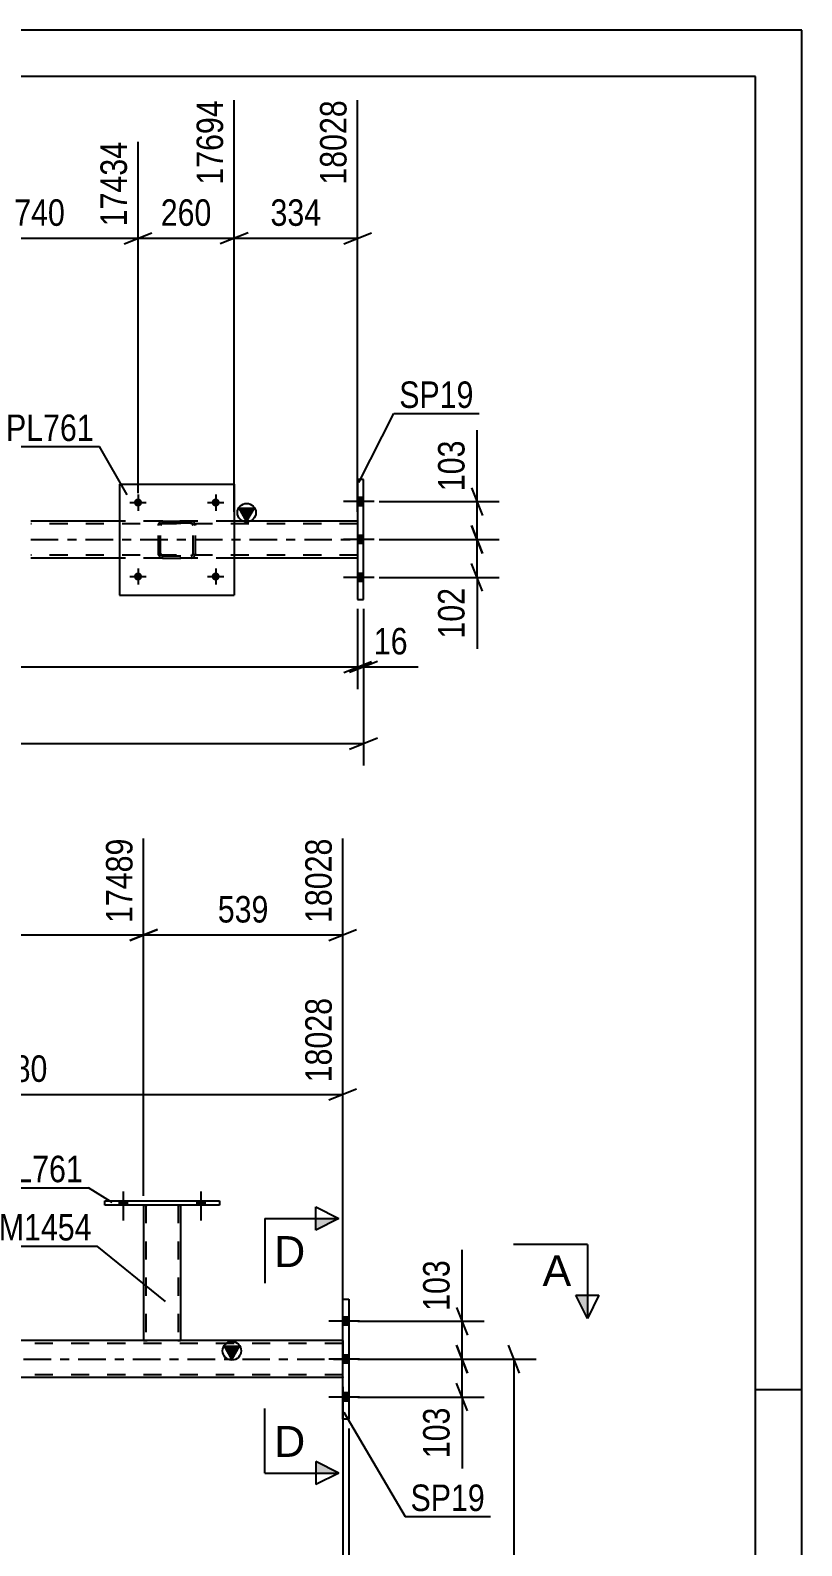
# Model space of a CAD drawing. Header units: millimetres. Extents: x 0 to 841, y 0 to 594.
# Drawn here: x 757.6 to 841, y 430.1 to 594 of the extents above; entities that cross this region are included whole.
import ezdxf

# ---------------------------------------------------------------- set-up
doc = ezdxf.new("R2010")
doc.units = ezdxf.units.MM
doc.linetypes.add('DXK_LINE_DOT2', pattern=[3.9198, 1.9599, -1.9599])
doc.linetypes.add('DXK_LINE_DOT3', pattern=[5.9187, 2.979, -0.9799, 0.9799, -0.9799])
doc.styles.add('Arial', font='ARIAL.TTF', dxfattribs={"height": 0.2})
doc.styles.add('Arial Narrow', font='ARIALN.TTF', dxfattribs={"height": 0.2})

# ---------------------------------------------------------------- blocks, each defined once
blk = doc.blocks.new('Unknown-814553314-1133')
at = {"color": 5, "linetype": 'Continuous'}
for p, q in [((841, 594), (0, 594)), ((841, 0), (841, 594)), ((836, 589), (5, 589)), ((836, 5), (836, 589)), ((841, 447), (836, 447))]:
    blk.add_line(p, q, dxfattribs=at)
blk = doc.blocks.new('Part-814553314-2933 - 2883')
at = {"linetype": 'Continuous'}
blk.add_hatch(color=2, dxfattribs=at).paths.add_polyline_path([(780.96, 540.94), (780.16, 542.34), (781.76, 542.34)])
at = {"color": 2, "linetype": 'Continuous'}
for p, q in [((767.21, 540.94), (757.61, 540.94)), ((792.96, 540.94), (779.61, 540.94)), ((780.96, 540.94), (780.16, 542.34)), ((780.16, 542.34), (781.76, 542.34)), ((781.76, 542.34), (780.96, 540.94)), ((767.21, 536.94), (757.61, 536.94)), ((792.96, 536.94), (779.61, 536.94))]:
    blk.add_line(p, q, dxfattribs=at)
at = {"color": 7, "linetype": 'DXK_LINE_DOT2'}
for p, q in [((779.61, 540.94), (767.21, 540.94)), ((792.96, 540.94), (792.96, 536.94)), ((792.96, 540.62), (757.61, 540.62)), ((792.96, 537.26), (757.61, 537.26)), ((779.61, 536.94), (767.21, 536.94))]:
    blk.add_line(p, q, dxfattribs=at)
at = {"color": 7, "linetype": 'DXK_LINE_DOT3'}
blk.add_line((757.61, 538.94), (792.96, 538.94), dxfattribs=at)
at = {"color": 2, "linetype": 'Continuous'}
blk.add_circle((780.96, 541.84), 1, dxfattribs=at)
blk = doc.blocks.new('Bolt-814553314-2936 - 2883')
at = {"linetype": 'Continuous'}
for points in [[(793.6, 542.6), (793.6, 543.48), (792.96, 543.48), (792.96, 542.6)], [(793.6, 542.6), (793.6, 543.48), (792.96, 543.48), (792.96, 542.6)], [(793.6, 542.6), (793.6, 543.48), (792.96, 543.48), (792.96, 542.6)], [(793.6, 538.5), (793.6, 539.38), (792.96, 539.38), (792.96, 538.5)], [(793.6, 538.5), (793.6, 539.38), (792.96, 539.38), (792.96, 538.5)], [(793.6, 534.4), (793.6, 535.28), (792.96, 535.28), (792.96, 534.4)], [(793.6, 534.4), (793.6, 535.28), (792.96, 535.28), (792.96, 534.4)], [(793.6, 534.4), (793.6, 535.28), (792.96, 535.28), (792.96, 534.4)]]:
    blk.add_hatch(color=1, dxfattribs=at).paths.add_polyline_path(points)
at = {"color": 1, "linetype": 'Continuous'}
for p, q in [((794.76, 543.04), (791.44, 543.04)), ((794.76, 543.04), (791.44, 543.04)), ((794.76, 543.04), (791.44, 543.04)), ((793.6, 543.48), (792.96, 543.48)), ((793.6, 543.48), (792.96, 543.48)), ((793.6, 543.48), (792.96, 543.48)), ((793.6, 542.6), (792.96, 542.6)), ((793.6, 542.6), (792.96, 542.6)), ((793.6, 542.6), (792.96, 542.6)), ((793.6, 539.38), (792.96, 539.38)), ((793.6, 539.38), (792.96, 539.38)), ((794.76, 538.94), (791.44, 538.94)), ((794.76, 538.94), (791.44, 538.94)), ((793.6, 538.5), (792.96, 538.5)), ((793.6, 538.5), (792.96, 538.5)), ((794.76, 534.84), (791.44, 534.84)), ((794.76, 534.84), (791.44, 534.84)), ((794.76, 534.84), (791.44, 534.84)), ((793.6, 535.28), (792.96, 535.28)), ((793.6, 535.28), (792.96, 535.28)), ((793.6, 535.28), (792.96, 535.28)), ((793.6, 534.4), (792.96, 534.4)), ((793.6, 534.4), (792.96, 534.4)), ((793.6, 534.4), (792.96, 534.4))]:
    blk.add_line(p, q, dxfattribs=at)
blk = doc.blocks.new('Part-814553314-3141 - 2883')
at = {"color": 7, "linetype": 'DXK_LINE_DOT2'}
for p, q in [((771.7, 540.91), (771.89, 540.94)), ((771.89, 540.94), (771.7, 540.91)), ((771.89, 540.94), (774.93, 540.94)), ((771.89, 540.94), (771.89, 540.94)), ((771.89, 540.94), (774.93, 540.94)), ((774.93, 540.94), (774.93, 540.94)), ((774.93, 540.94), (775.11, 540.91)), ((775.11, 540.91), (774.93, 540.94)), ((771.41, 540.46), (771.44, 540.65)), ((771.44, 540.65), (771.41, 540.46)), ((771.41, 537.42), (771.41, 540.46)), ((771.65, 540.46), (771.67, 540.56)), ((771.67, 540.56), (771.65, 540.46)), ((771.65, 537.42), (771.65, 540.46)), ((771.67, 540.56), (771.72, 540.63)), ((771.72, 540.63), (771.67, 540.56)), ((771.72, 540.63), (771.8, 540.69)), ((771.8, 540.69), (771.72, 540.63)), ((771.8, 540.69), (771.89, 540.7)), ((771.89, 540.7), (771.8, 540.69)), ((771.89, 540.7), (774.93, 540.7)), ((771.89, 540.7), (771.89, 540.7)), ((774.93, 540.7), (771.89, 540.7)), ((774.93, 540.7), (774.93, 540.7)), ((774.93, 540.7), (775.02, 540.69)), ((775.02, 540.69), (774.93, 540.7)), ((775.02, 540.69), (775.1, 540.63)), ((775.1, 540.63), (775.02, 540.69)), ((775.1, 540.63), (775.15, 540.56)), ((775.15, 540.56), (775.1, 540.63)), ((775.15, 540.56), (775.17, 540.46)), ((775.17, 540.46), (775.15, 540.56)), ((775.17, 537.42), (775.17, 540.46)), ((775.37, 540.65), (775.41, 540.46)), ((775.41, 540.46), (775.37, 540.65)), ((775.41, 537.42), (775.41, 540.46)), ((771.44, 537.24), (771.41, 537.42)), ((771.41, 537.42), (771.44, 537.24)), ((771.67, 537.33), (771.65, 537.42)), ((771.65, 537.42), (771.67, 537.33)), ((771.72, 537.25), (771.67, 537.33)), ((771.67, 537.33), (771.72, 537.25)), ((771.89, 536.94), (771.7, 536.98)), ((771.7, 536.98), (771.89, 536.94)), ((771.8, 537.2), (771.72, 537.25)), ((771.72, 537.25), (771.8, 537.2)), ((771.89, 537.18), (771.8, 537.2)), ((771.8, 537.2), (771.89, 537.18)), ((771.89, 537.18), (774.93, 537.18)), ((771.89, 537.18), (771.89, 537.18)), ((771.89, 537.18), (774.93, 537.18)), ((771.89, 536.94), (774.93, 536.94)), ((771.89, 536.94), (771.89, 536.94)), ((771.89, 536.94), (774.93, 536.94)), ((775.02, 537.2), (774.93, 537.18)), ((774.93, 537.18), (775.02, 537.2)), ((774.93, 537.18), (774.93, 537.18)), ((775.11, 536.98), (774.93, 536.94)), ((774.93, 536.94), (775.11, 536.98)), ((774.93, 536.94), (774.93, 536.94)), ((775.1, 537.25), (775.02, 537.2)), ((775.02, 537.2), (775.1, 537.25)), ((775.15, 537.33), (775.1, 537.25)), ((775.1, 537.25), (775.15, 537.33)), ((775.17, 537.42), (775.15, 537.33)), ((775.15, 537.33), (775.17, 537.42)), ((775.41, 537.42), (775.37, 537.24)), ((775.37, 537.24), (775.41, 537.42))]:
    blk.add_line(p, q, dxfattribs=at)
at = {"color": 7, "linetype": 'DXK_LINE_DOT3'}
blk.add_line((773.41, 538.94), (773.41, 538.94), dxfattribs=at)
at = {"color": 7, "linetype": 'DXK_LINE_DOT2'}
for centre, start, end in [((771.89, 540.46), 112.5, 157.5), ((771.89, 540.46), 112.5, 157.5), ((774.93, 540.46), 22.5, 67.5), ((774.93, 540.46), 22.5, 67.5), ((771.89, 537.42), 202.5, 247.5), ((771.89, 537.42), 202.5, 247.5), ((774.93, 537.42), 292.5, 337.5), ((774.93, 537.42), 292.5, 337.5)]:
    blk.add_arc(centre, 0.48, start, end, dxfattribs=at)
blk = doc.blocks.new('Bolt-814553314-3147 - 2883')
at = {"linetype": 'Continuous'}
for points in [[(769.65, 534.94, -1), (768.77, 534.94, -1)], [(778.05, 534.94, -1), (777.17, 534.94, -1)]]:
    blk.add_hatch(color=1, dxfattribs=at).paths.add_polyline_path(points)
at = {"color": 1, "linetype": 'Continuous'}
for p, q in [((769.21, 535.82), (769.21, 534.06)), ((777.61, 535.82), (777.61, 534.06)), ((768.33, 534.94), (770.09, 534.94)), ((776.73, 534.94), (778.49, 534.94))]:
    blk.add_line(p, q, dxfattribs=at)
blk = doc.blocks.new('Part-814553314-3106 - 2883')
at = {"color": 2, "linetype": 'Continuous'}
for p, q in [((793.6, 545.44), (792.96, 545.44)), ((792.96, 545.44), (792.96, 532.44)), ((793.6, 532.44), (793.6, 545.44)), ((792.96, 532.44), (793.6, 532.44))]:
    blk.add_line(p, q, dxfattribs=at)
blk = doc.blocks.new('Part-814553314-3146 - 2883')
at = {"color": 2, "linetype": 'Continuous'}
for p, q in [((767.21, 544.94), (767.21, 532.94)), ((767.21, 544.94), (779.61, 544.94)), ((779.61, 544.94), (779.61, 532.94)), ((767.21, 532.94), (779.61, 532.94))]:
    blk.add_line(p, q, dxfattribs=at)
blk = doc.blocks.new('Bolt-814553314-3148 - 2883')
at = {"linetype": 'Continuous'}
for points in [[(769.65, 542.94, -1), (768.77, 542.94, -1)], [(778.05, 542.94, -1), (777.17, 542.94, -1)]]:
    blk.add_hatch(color=1, dxfattribs=at).paths.add_polyline_path(points)
at = {"color": 1, "linetype": 'Continuous'}
for p, q in [((768.33, 542.94), (770.09, 542.94)), ((769.21, 543.82), (769.21, 542.06)), ((776.73, 542.94), (778.49, 542.94)), ((777.61, 543.82), (777.61, 542.06))]:
    blk.add_line(p, q, dxfattribs=at)
blk = doc.blocks.new('Bolt-814553314-3963 - 3897')
at = {"linetype": 'Continuous'}
for points in [[(791.36, 454.86), (791.36, 453.98), (792, 453.98), (792, 454.86)], [(791.36, 454.86), (791.36, 453.98), (792, 453.98), (792, 454.86)], [(791.36, 454.86), (791.36, 453.98), (792, 453.98), (792, 454.86)], [(791.36, 450.76), (791.36, 449.88), (792, 449.88), (792, 450.76)], [(791.36, 450.76), (791.36, 449.88), (792, 449.88), (792, 450.76)], [(791.36, 446.66), (791.36, 445.78), (792, 445.78), (792, 446.66)], [(791.36, 446.66), (791.36, 445.78), (792, 445.78), (792, 446.66)], [(791.36, 446.66), (791.36, 445.78), (792, 445.78), (792, 446.66)]]:
    blk.add_hatch(color=1, dxfattribs=at).paths.add_polyline_path(points)
at = {"color": 1, "linetype": 'Continuous'}
for p, q in [((793.16, 454.42), (789.84, 454.42)), ((793.16, 454.42), (789.84, 454.42)), ((793.16, 454.42), (789.84, 454.42)), ((792, 454.86), (791.36, 454.86)), ((792, 454.86), (791.36, 454.86)), ((792, 454.86), (791.36, 454.86)), ((792, 453.98), (791.36, 453.98)), ((792, 453.98), (791.36, 453.98)), ((792, 453.98), (791.36, 453.98)), ((792, 450.76), (791.36, 450.76)), ((792, 450.76), (791.36, 450.76)), ((793.16, 450.32), (789.84, 450.32)), ((793.16, 450.32), (789.84, 450.32)), ((792, 449.88), (791.36, 449.88)), ((792, 449.88), (791.36, 449.88)), ((793.16, 446.22), (789.84, 446.22)), ((793.16, 446.22), (789.84, 446.22)), ((793.16, 446.22), (789.84, 446.22)), ((792, 446.66), (791.36, 446.66)), ((792, 446.66), (791.36, 446.66)), ((792, 446.66), (791.36, 446.66)), ((792, 445.78), (791.36, 445.78)), ((792, 445.78), (791.36, 445.78)), ((792, 445.78), (791.36, 445.78))]:
    blk.add_line(p, q, dxfattribs=at)
blk = doc.blocks.new('Part-814553314-3927 - 3897')
at = {"color": 2, "linetype": 'Continuous'}
for p, q in [((791.36, 443.82), (791.36, 456.82)), ((791.36, 456.82), (792, 456.82)), ((792, 456.82), (792, 443.82)), ((792, 443.82), (791.36, 443.82))]:
    blk.add_line(p, q, dxfattribs=at)
blk = doc.blocks.new('Part-814553314-3994 - 3897')
at = {"linetype": 'Continuous'}
blk.add_hatch(color=2, dxfattribs=at).paths.add_polyline_path([(779.36, 450.32), (778.56, 451.72), (780.16, 451.72)])
at = {"color": 2, "linetype": 'Continuous'}
for p, q in [((769.81, 452.32), (733.81, 452.32)), ((791.36, 452.32), (773.81, 452.32)), ((779.36, 450.32), (778.56, 451.72)), ((778.56, 451.72), (780.16, 451.72)), ((780.16, 451.72), (779.36, 450.32)), ((791.36, 448.32), (724.43, 448.32))]:
    blk.add_line(p, q, dxfattribs=at)
at = {"color": 7, "linetype": 'DXK_LINE_DOT2'}
for p, q in [((773.81, 452.32), (769.81, 452.32)), ((791.36, 452.32), (791.36, 448.32)), ((791.36, 452), (70.25, 452)), ((791.36, 448.64), (70.25, 448.64))]:
    blk.add_line(p, q, dxfattribs=at)
at = {"color": 7, "linetype": 'DXK_LINE_DOT3'}
blk.add_line((70.25, 450.32), (791.36, 450.32), dxfattribs=at)
at = {"color": 2, "linetype": 'Continuous'}
blk.add_circle((779.36, 451.22), 1, dxfattribs=at)
blk = doc.blocks.new('Part-814553314-4380 - 3897')
at = {"color": 2, "linetype": 'Continuous'}
for p, q in [((765.61, 467.44), (778.01, 467.44)), ((765.61, 466.96), (765.61, 467.44)), ((778.01, 467.44), (778.01, 466.96)), ((778.01, 466.96), (765.61, 466.96))]:
    blk.add_line(p, q, dxfattribs=at)
blk = doc.blocks.new('Bolt-814553314-4382 - 3897')
at = {"linetype": 'Continuous'}
for points in [[(767.17, 466.96), (768.05, 466.96), (768.05, 467.44), (767.17, 467.44)], [(775.57, 466.96), (776.45, 466.96), (776.45, 467.44), (775.57, 467.44)]]:
    blk.add_hatch(color=1, dxfattribs=at).paths.add_polyline_path(points)
at = {"color": 1, "linetype": 'Continuous'}
for p, q in [((767.17, 467.44), (767.17, 466.96)), ((767.61, 468.44), (767.61, 465.32)), ((768.05, 467.44), (768.05, 466.96)), ((775.57, 467.44), (775.57, 466.96)), ((776.01, 468.44), (776.01, 465.32)), ((776.45, 467.44), (776.45, 466.96))]:
    blk.add_line(p, q, dxfattribs=at)
blk = doc.blocks.new('Part-814553314-4375 - 3897')
at = {"color": 7, "linetype": 'DXK_LINE_DOT2'}
for p, q in [((769.81, 466.97), (769.81, 466.97)), ((769.81, 466.97), (769.81, 466.96)), ((769.81, 466.96), (769.81, 466.97)), ((769.84, 466.97), (769.81, 466.97)), ((769.81, 466.97), (769.84, 466.97)), ((769.95, 466.97), (769.84, 466.97)), ((769.84, 466.97), (769.95, 466.97)), ((770.1, 466.97), (769.95, 466.97)), ((769.95, 466.97), (770.1, 466.97)), ((770.05, 466.97), (770.05, 466.97)), ((770.05, 466.97), (770.05, 452.32)), ((770.07, 466.97), (770.05, 466.97)), ((770.05, 466.97), (770.07, 466.97)), ((770.12, 466.97), (770.07, 466.97)), ((770.07, 466.97), (770.12, 466.97)), ((773.51, 466.97), (770.1, 466.97)), ((773.51, 466.97), (770.1, 466.97)), ((773.42, 466.97), (770.12, 466.97)), ((770.12, 466.97), (770.2, 466.97)), ((773.5, 466.97), (770.2, 466.97)), ((773.5, 466.97), (773.42, 466.97)), ((773.55, 466.97), (773.5, 466.97)), ((773.5, 466.97), (773.55, 466.97)), ((773.51, 466.97), (773.67, 466.97)), ((773.67, 466.97), (773.51, 466.97)), ((773.57, 466.97), (773.55, 466.97)), ((773.55, 466.97), (773.57, 466.97)), ((773.57, 466.97), (773.57, 466.97)), ((773.57, 466.97), (773.57, 452.32)), ((773.67, 466.97), (773.77, 466.97)), ((773.77, 466.97), (773.67, 466.97)), ((773.77, 466.97), (773.81, 466.97)), ((773.81, 466.97), (773.77, 466.97)), ((773.81, 466.97), (773.81, 466.97)), ((773.81, 466.97), (773.81, 466.96)), ((773.81, 466.96), (773.81, 466.97)), ((769.81, 452.32), (769.84, 452.32)), ((769.84, 452.32), (769.95, 452.32)), ((769.95, 452.32), (770.1, 452.32)), ((770.07, 452.32), (770.05, 452.32)), ((770.05, 452.32), (770.07, 452.32)), ((770.12, 452.32), (770.07, 452.32)), ((770.07, 452.32), (770.12, 452.32)), ((773.51, 452.32), (770.1, 452.32)), ((773.42, 452.32), (770.12, 452.32)), ((770.12, 452.32), (770.2, 452.32)), ((773.55, 452.32), (770.2, 452.32)), ((773.5, 452.32), (773.42, 452.32)), ((773.55, 452.32), (773.5, 452.32)), ((773.51, 452.32), (773.67, 452.32)), ((773.57, 452.32), (773.55, 452.32)), ((773.55, 452.32), (773.57, 452.32)), ((773.67, 452.32), (773.77, 452.32)), ((773.77, 452.32), (773.81, 452.32))]:
    blk.add_line(p, q, dxfattribs=at)
at = {"color": 2, "linetype": 'Continuous'}
for p, q in [((769.81, 466.96), (769.81, 452.32)), ((773.81, 466.96), (773.81, 452.32)), ((769.84, 452.32), (769.81, 452.32)), ((769.95, 452.32), (769.84, 452.32)), ((770.1, 452.32), (769.95, 452.32)), ((773.51, 452.32), (770.1, 452.32)), ((773.67, 452.32), (773.51, 452.32)), ((773.77, 452.32), (773.67, 452.32)), ((773.81, 452.32), (773.77, 452.32))]:
    blk.add_line(p, q, dxfattribs=at)
blk = doc.blocks.new('Bolt-814553314-4381 - 3897')
at = {"linetype": 'Continuous'}
for points in [[(767.17, 466.96), (768.05, 466.96), (768.05, 467.44), (767.17, 467.44)], [(775.57, 466.96), (776.45, 466.96), (776.45, 467.44), (775.57, 467.44)]]:
    blk.add_hatch(color=1, dxfattribs=at).paths.add_polyline_path(points)
at = {"color": 1, "linetype": 'Continuous'}
for p, q in [((767.17, 467.44), (767.17, 466.96)), ((767.61, 468.44), (767.61, 465.32)), ((768.05, 467.44), (768.05, 466.96)), ((775.57, 467.44), (775.57, 466.96)), ((776.01, 468.44), (776.01, 465.32)), ((776.45, 467.44), (776.45, 466.96))]:
    blk.add_line(p, q, dxfattribs=at)
blk = doc.blocks.new('StraightDimension-814553314-3327 - 2883')
at = {"color": 7, "linetype": 'Continuous'}
for p, q in [((793.6, 531.44), (793.6, 514.49)), ((79.51, 516.89), (793.6, 516.89)), ((792.1, 516.29), (795.1, 517.49))]:
    blk.add_line(p, q, dxfattribs=at)
blk = doc.blocks.new('StraightDimension-814553314-7675 - 2883')
at = {"color": 7, "linetype": 'Continuous'}
for p, q in [((792.96, 531.44), (792.96, 522.77)), ((793.6, 531.44), (793.6, 522.77)), ((791.46, 524.57), (794.46, 525.77)), ((795.1, 525.77), (792.1, 524.57)), ((792.96, 525.17), (793.6, 525.17))]:
    blk.add_line(p, q, dxfattribs=at)
at = {"color": 0}
blk.add_wipeout([(798.98, 525.92), (798.98, 530.12), (794.12, 530.12), (794.12, 525.92)], dxfattribs=at)
at = {"color": 7, "linetype": 'Continuous'}
blk.add_line((793.6, 525.17), (799.51, 525.17), dxfattribs=at)
blk.add_line((793.6, 525.17), (799.51, 525.17), dxfattribs=at)
at = {"color": 3, "style": 'Arial Narrow'}
blk.add_text('16', height=2.863, dxfattribs=at).set_placement((794.72, 526.52))
blk = doc.blocks.new('StraightDimension-814553314-7676 - 2883')
at = {"color": 7, "linetype": 'Continuous'}
for p, q in [((792.96, 531.44), (792.96, 522.77)), ((80.15, 525.17), (792.96, 525.17)), ((791.46, 524.57), (794.46, 525.77))]:
    blk.add_line(p, q, dxfattribs=at)
blk = doc.blocks.new('StraightDimension-814553314-14239 - 2883')
at = {"color": 7, "linetype": 'Continuous'}
for p, q in [((805.28, 544.54), (806.48, 541.54)), ((795.31, 543.04), (808.28, 543.04)), ((805.88, 538.94), (805.88, 543.04)), ((806.48, 537.44), (805.28, 540.44)), ((795.31, 538.94), (808.28, 538.94))]:
    blk.add_line(p, q, dxfattribs=at)
at = {"color": 0}
blk.add_wipeout([(805.13, 550.25), (800.93, 550.25), (800.93, 543.57), (805.13, 543.57)], dxfattribs=at)
at = {"color": 7, "linetype": 'Continuous'}
blk.add_line((805.88, 543.04), (805.88, 550.78), dxfattribs=at)
blk.add_line((805.88, 543.04), (805.88, 550.78), dxfattribs=at)
at = {"color": 3, "style": 'Arial Narrow'}
blk.add_text('103', height=2.863, rotation=90.0002, dxfattribs=at).set_placement((804.53, 544.17))
blk = doc.blocks.new('StraightDimension-814553314-14240 - 2883')
at = {"color": 7, "linetype": 'Continuous'}
for p, q in [((805.28, 540.44), (806.48, 537.44)), ((795.31, 538.94), (808.28, 538.94)), ((805.88, 534.84), (805.88, 538.94)), ((806.48, 533.34), (805.28, 536.34)), ((795.31, 534.84), (808.28, 534.84))]:
    blk.add_line(p, q, dxfattribs=at)
at = {"color": 0}
blk.add_wipeout([(805.13, 534.32), (800.93, 534.32), (800.93, 527.63), (805.13, 527.63)], dxfattribs=at)
at = {"color": 7, "linetype": 'Continuous'}
blk.add_line((805.88, 534.84), (805.88, 527.11), dxfattribs=at)
blk.add_line((805.88, 534.84), (805.88, 527.11), dxfattribs=at)
at = {"color": 3, "style": 'Arial Narrow'}
blk.add_text('102', height=2.863, rotation=90.0002, dxfattribs=at).set_placement((804.53, 528.23))
blk = doc.blocks.new('StraightDimension-814553314-20003 - 2883')
at = {"color": 7, "linetype": 'Continuous'}
for p, q in [((779.61, 541.94), (779.61, 586.45)), ((792.96, 541.94), (792.96, 586.45)), ((781.11, 572.11), (778.11, 570.91)), ((791.46, 570.91), (794.46, 572.11)), ((779.61, 571.51), (792.96, 571.51))]:
    blk.add_line(p, q, dxfattribs=at)
at = {"color": 0}
blk.add_wipeout([(789.63, 572.26), (789.63, 576.46), (782.94, 576.46), (782.94, 572.26)], dxfattribs=at)
at = {"color": 3, "style": 'Arial Narrow'}
blk.add_text('334', height=2.863, dxfattribs=at).set_placement((783.54, 572.86))
at = {"color": 0, "linetype": 'Continuous'}
blk.add_wipeout([(792.36, 587.05), (788.16, 587.05), (788.16, 576.71), (792.36, 576.71)], dxfattribs=at)
at = {"color": 3, "linetype": 'Continuous', "style": 'Arial Narrow'}
blk.add_text('18028', height=2.863, rotation=90.0002, dxfattribs=at).set_placement((791.76, 577.31))
blk = doc.blocks.new('StraightDimension-814553314-20004 - 2883')
at = {"color": 7, "linetype": 'Continuous'}
for p, q in [((779.61, 541.94), (779.61, 586.45)), ((769.21, 543.94), (769.21, 581.95)), ((767.71, 570.91), (770.71, 572.11)), ((781.11, 572.11), (778.11, 570.91)), ((769.21, 571.51), (779.61, 571.51))]:
    blk.add_line(p, q, dxfattribs=at)
at = {"color": 0}
blk.add_wipeout([(777.75, 572.26), (777.75, 576.46), (771.07, 576.46), (771.07, 572.26)], dxfattribs=at)
at = {"color": 3, "style": 'Arial Narrow'}
blk.add_text('260', height=2.863, dxfattribs=at).set_placement((771.67, 572.86))
at = {"color": 0, "linetype": 'Continuous'}
blk.add_wipeout([(779.01, 587.05), (774.81, 587.05), (774.81, 576.71), (779.01, 576.71)], dxfattribs=at)
at = {"color": 3, "linetype": 'Continuous', "style": 'Arial Narrow'}
blk.add_text('17694', height=2.863, rotation=90.0002, dxfattribs=at).set_placement((778.41, 577.31))
blk = doc.blocks.new('StraightDimension-814553314-20005 - 2883')
at = {"color": 7, "linetype": 'Continuous'}
for p, q in [((747.91, 541.94), (747.91, 586.45)), ((769.21, 543.94), (769.21, 581.95)), ((749.41, 572.11), (746.41, 570.91)), ((767.71, 570.91), (770.71, 572.11)), ((747.91, 571.51), (769.21, 571.51))]:
    blk.add_line(p, q, dxfattribs=at)
at = {"color": 0, "linetype": 'Continuous'}
blk.add_wipeout([(768.61, 582.55), (764.41, 582.55), (764.41, 572.21), (768.61, 572.21)], dxfattribs=at)
at = {"color": 0}
blk.add_wipeout([(761.9, 572.26), (761.9, 576.46), (755.22, 576.46), (755.22, 572.26)], dxfattribs=at)
at = {"color": 3, "linetype": 'Continuous', "style": 'Arial Narrow'}
blk.add_text('17434', height=2.863, rotation=90.0002, dxfattribs=at).set_placement((768.01, 572.81))
at = {"color": 3, "style": 'Arial Narrow'}
blk.add_text('740', height=2.863, dxfattribs=at).set_placement((755.82, 572.86))
blk = doc.blocks.new('StraightDimension-814553314-5246 - 3897')
at = {"color": 7, "linetype": 'Continuous'}
for p, q in [((720.18, 449.32), (720.18, 489.39)), ((791.36, 453.32), (791.36, 489.39)), ((721.68, 479.55), (718.68, 478.35)), ((720.18, 478.95), (791.36, 478.95)), ((789.86, 478.35), (792.86, 479.55))]:
    blk.add_line(p, q, dxfattribs=at)
at = {"color": 0, "linetype": 'Continuous'}
blk.add_wipeout([(790.76, 489.99), (786.56, 489.99), (786.56, 479.65), (790.76, 479.65)], dxfattribs=at)
at = {"color": 0}
blk.add_wipeout([(760.02, 479.7), (760.02, 483.9), (751.51, 483.9), (751.51, 479.7)], dxfattribs=at)
at = {"color": 3, "linetype": 'Continuous', "style": 'Arial Narrow'}
blk.add_text('18028', height=2.863, rotation=90.0002, dxfattribs=at).set_placement((790.16, 480.25))
at = {"color": 3, "style": 'Arial Narrow'}
blk.add_text('1780', height=2.863, dxfattribs=at).set_placement((752.11, 480.3))
blk = doc.blocks.new('StraightDimension-814553314-4810 - 3897')
at = {"color": 7, "linetype": 'Continuous'}
for p, q in [((803.66, 455.92), (804.86, 452.92)), ((793, 454.42), (806.66, 454.42)), ((804.26, 450.32), (804.26, 454.42)), ((804.86, 448.82), (803.66, 451.82)), ((793.79, 450.32), (806.66, 450.32))]:
    blk.add_line(p, q, dxfattribs=at)
at = {"color": 0}
blk.add_wipeout([(803.51, 461.63), (799.31, 461.63), (799.31, 454.94), (803.51, 454.94)], dxfattribs=at)
at = {"color": 7, "linetype": 'Continuous'}
blk.add_line((804.26, 454.42), (804.26, 462.15), dxfattribs=at)
blk.add_line((804.26, 454.42), (804.26, 462.15), dxfattribs=at)
at = {"color": 3, "style": 'Arial Narrow'}
blk.add_text('103', height=2.863, rotation=90.0002, dxfattribs=at).set_placement((802.91, 455.54))
blk = doc.blocks.new('StraightDimension-814553314-4818 - 3897')
at = {"color": 7, "linetype": 'Continuous'}
for p, q in [((803.66, 451.82), (804.86, 448.82)), ((793.79, 450.32), (806.66, 450.32)), ((804.26, 446.22), (804.26, 450.32)), ((804.86, 444.72), (803.66, 447.72)), ((793, 446.22), (806.66, 446.22))]:
    blk.add_line(p, q, dxfattribs=at)
at = {"color": 0}
blk.add_wipeout([(803.51, 445.69), (799.31, 445.69), (799.31, 439.01), (803.51, 439.01)], dxfattribs=at)
at = {"color": 7, "linetype": 'Continuous'}
blk.add_line((804.26, 446.22), (804.26, 438.49), dxfattribs=at)
blk.add_line((804.26, 446.22), (804.26, 438.49), dxfattribs=at)
at = {"color": 3, "style": 'Arial Narrow'}
blk.add_text('103', height=2.863, rotation=90.0002, dxfattribs=at).set_placement((802.91, 439.61))
blk = doc.blocks.new('StraightDimension-814553314-4866 - 3897')
at = {"color": 7, "linetype": 'Continuous'}
for p, q in [((791.36, 447.32), (791.36, 383.49)), ((745.78, 328.1), (745.78, 388.74)), ((747.28, 386.49), (744.28, 385.29)), ((745.78, 385.89), (791.36, 385.89)), ((789.86, 385.29), (792.86, 386.49))]:
    blk.add_line(p, q, dxfattribs=at)
at = {"color": 0}
blk.add_wipeout([(772.83, 386.64), (772.83, 390.84), (764.31, 390.84), (764.31, 386.64)], dxfattribs=at)
at = {"color": 3, "style": 'Arial Narrow'}
blk.add_text('1139', height=2.863, dxfattribs=at).set_placement((764.91, 387.24))
blk = doc.blocks.new('StraightDimension-814553314-4877 - 3897')
at = {"color": 7, "linetype": 'Continuous'}
for p, q in [((810.49, 448.82), (809.29, 451.82)), ((793, 450.32), (812.29, 450.32)), ((809.89, 324.46), (809.89, 450.32)), ((747.42, 324.46), (812.29, 324.46)), ((809.29, 325.96), (810.49, 322.96))]:
    blk.add_line(p, q, dxfattribs=at)
at = {"color": 0}
blk.add_wipeout([(809.14, 391.65), (804.94, 391.65), (804.94, 383.13), (809.14, 383.13)], dxfattribs=at)
at = {"color": 3, "style": 'Arial Narrow'}
blk.add_text('3147', height=2.863, rotation=90.0002, dxfattribs=at).set_placement((808.54, 383.73))
blk = doc.blocks.new('StraightDimension-814553314-5201 - 3897')
at = {"color": 7, "linetype": 'Continuous'}
blk.add_line((792, 442.82), (792, 281.76), dxfattribs=at)
blk = doc.blocks.new('StraightDimension-814553314-13869 - 3897')
at = {"color": 7, "linetype": 'Continuous'}
for p, q in [((769.81, 467.96), (769.81, 506.62)), ((791.36, 453.32), (791.36, 506.62)), ((771.31, 496.78), (768.31, 495.58)), ((789.86, 495.58), (792.86, 496.78)), ((769.81, 496.18), (791.36, 496.18))]:
    blk.add_line(p, q, dxfattribs=at)
at = {"color": 0, "linetype": 'Continuous'}
blk.add_wipeout([(790.76, 507.22), (786.56, 507.22), (786.56, 496.88), (790.76, 496.88)], dxfattribs=at)
at = {"color": 0}
blk.add_wipeout([(783.93, 496.93), (783.93, 501.13), (777.24, 501.13), (777.24, 496.93)], dxfattribs=at)
at = {"color": 3, "linetype": 'Continuous', "style": 'Arial Narrow'}
blk.add_text('18028', height=2.863, rotation=90.0002, dxfattribs=at).set_placement((790.16, 497.48))
at = {"color": 3, "style": 'Arial Narrow'}
blk.add_text('539', height=2.863, dxfattribs=at).set_placement((777.84, 497.53))
blk = doc.blocks.new('StraightDimension-814553314-13870 - 3897')
at = {"color": 7, "linetype": 'Continuous'}
for p, q in [((729.81, 467.97), (729.81, 506.62)), ((769.81, 467.96), (769.81, 506.62)), ((731.31, 496.78), (728.31, 495.58)), ((768.31, 495.58), (771.31, 496.78)), ((729.81, 496.18), (769.81, 496.18))]:
    blk.add_line(p, q, dxfattribs=at)
at = {"color": 0, "linetype": 'Continuous'}
blk.add_wipeout([(769.21, 507.22), (765.01, 507.22), (765.01, 496.88), (769.21, 496.88)], dxfattribs=at)
at = {"color": 0}
blk.add_wipeout([(754.06, 496.93), (754.06, 501.13), (745.55, 501.13), (745.55, 496.93)], dxfattribs=at)
at = {"color": 3, "linetype": 'Continuous', "style": 'Arial Narrow'}
blk.add_text('17489', height=2.863, rotation=90.0002, dxfattribs=at).set_placement((768.61, 497.48))
at = {"color": 3, "style": 'Arial Narrow'}
blk.add_text('1000', height=2.863, dxfattribs=at).set_placement((746.15, 497.53))
blk = doc.blocks.new('Mark-814553314-3102 - 2883')
at = {"color": 0}
blk.add_wipeout([(805.51, 553.17), (805.51, 556.17), (797.47, 556.17), (797.47, 553.17)], dxfattribs=at)
blk.add_wipeout([(805.51, 553.17), (805.51, 556.17), (797.47, 556.17), (797.47, 553.17)], dxfattribs=at)
at = {"color": 30, "linetype": 'Continuous'}
for p, q in [((793.11, 545.1), (796.87, 552.57)), ((796.87, 552.57), (806.11, 552.57))]:
    blk.add_line(p, q, dxfattribs=at)
at = {"color": 3, "style": 'Arial Narrow'}
blk.add_text('SP19', height=2.863, dxfattribs=at).set_placement((797.47, 553.17))
blk = doc.blocks.new('Mark-814553314-3142 - 2883')
at = {"color": 0}
blk.add_wipeout([(764.44, 549.59), (764.44, 552.59), (754.93, 552.59), (754.93, 549.59)], dxfattribs=at)
blk.add_wipeout([(764.44, 549.59), (764.44, 552.59), (754.93, 552.59), (754.93, 549.59)], dxfattribs=at)
at = {"color": 30, "linetype": 'Continuous'}
for p in [(754.33, 548.99), (768.04, 543.79)]:
    blk.add_line(p, (765.04, 548.99), dxfattribs=at)
at = {"color": 3, "style": 'Arial Narrow'}
blk.add_text('PL761', height=2.863, dxfattribs=at).set_placement((754.93, 549.59))
blk = doc.blocks.new('Mark-814553314-3923 - 3897')
at = {"color": 0}
blk.add_wipeout([(806.73, 433.9), (806.73, 436.9), (798.69, 436.9), (798.69, 433.9)], dxfattribs=at)
blk.add_wipeout([(806.73, 433.9), (806.73, 436.9), (798.69, 436.9), (798.69, 433.9)], dxfattribs=at)
at = {"color": 30, "linetype": 'Continuous'}
for p, q in [((791.49, 444.59), (798.09, 433.3)), ((798.09, 433.3), (807.33, 433.3))]:
    blk.add_line(p, q, dxfattribs=at)
at = {"color": 3, "style": 'Arial Narrow'}
blk.add_text('SP19', height=2.863, dxfattribs=at).set_placement((798.69, 433.9))
blk = doc.blocks.new('SectionMark-814553314-5595 - 3897')
at = {"linetype": 'Continuous'}
for points in [[(788.43, 464.28), (788.43, 465.53), (790.93, 465.53)], [(788.43, 438), (788.43, 439.25), (790.93, 438)]]:
    blk.add_hatch(color=6, dxfattribs=at).paths.add_polyline_path(points)
at = {"color": 6, "linetype": 'Continuous'}
for p, q in [((782.93, 465.53), (782.93, 458.53)), ((782.93, 465.53), (790.93, 465.53)), ((788.43, 464.28), (788.43, 466.78)), ((788.43, 466.78), (790.93, 465.53)), ((790.93, 465.53), (788.43, 464.28)), ((782.93, 438), (782.93, 445)), ((790.93, 438), (788.43, 439.25)), ((788.43, 439.25), (788.43, 436.75)), ((782.93, 438), (790.93, 438)), ((790.93, 438), (788.43, 436.75))]:
    blk.add_line(p, q, dxfattribs=at)
at = {"color": 0, "linetype": 'Continuous'}
for points in [[(787.3, 460.28), (787.3, 463.78), (783.93, 463.78), (783.93, 460.28)], [(787.3, 439.75), (787.3, 443.25), (783.93, 443.25), (783.93, 439.75)]]:
    blk.add_wipeout(points, dxfattribs=at)
at = {"color": 3, "linetype": 'Continuous', "style": 'Arial'}
for p in [(783.93, 460.28), (783.93, 439.75)]:
    blk.add_text('D', height=3.34, dxfattribs=at).set_placement(p)
blk = doc.blocks.new('Mark-814553314-4376 - 3897')
at = {"color": 0}
blk.add_wipeout([(763.25, 469.45), (763.25, 472.45), (753.75, 472.45), (753.75, 469.45)], dxfattribs=at)
blk.add_wipeout([(763.25, 469.45), (763.25, 472.45), (753.75, 472.45), (753.75, 469.45)], dxfattribs=at)
at = {"color": 30, "linetype": 'Continuous'}
for p in [(753.15, 468.85), (766.4, 467.27)]:
    blk.add_line(p, (763.85, 468.85), dxfattribs=at)
at = {"color": 3, "style": 'Arial Narrow'}
blk.add_text('PL761', height=2.863, dxfattribs=at).set_placement((753.75, 469.45))
blk = doc.blocks.new('SectionMark-814553314-5585 - 3897')
at = {"linetype": 'Continuous'}
blk.add_hatch(color=6, dxfattribs=at).paths.add_polyline_path([(816.57, 457.22), (817.82, 457.22), (817.82, 454.72)])
at = {"color": 6, "linetype": 'Continuous'}
for p, q in [((817.82, 462.72), (809.82, 462.72)), ((817.82, 462.72), (817.82, 454.72)), ((816.57, 457.22), (819.07, 457.22)), ((817.82, 454.72), (816.57, 457.22)), ((819.07, 457.22), (817.82, 454.72))]:
    blk.add_line(p, q, dxfattribs=at)
at = {"color": 0, "linetype": 'Continuous'}
blk.add_wipeout([(816.07, 458.22), (816.07, 461.72), (812.96, 461.72), (812.96, 458.22)], dxfattribs=at)
at = {"color": 3, "linetype": 'Continuous', "style": 'Arial'}
blk.add_text('A', height=3.34, dxfattribs=at).set_placement((812.96, 458.22))
blk = doc.blocks.new('Mark-814553314-4371 - 3897')
at = {"color": 0}
blk.add_wipeout([(764.2, 463.15), (764.2, 466.15), (754.15, 466.15), (754.15, 463.15)], dxfattribs=at)
blk.add_wipeout([(764.2, 463.15), (764.2, 466.15), (754.15, 466.15), (754.15, 463.15)], dxfattribs=at)
at = {"color": 30, "linetype": 'Continuous'}
for p in [(753.55, 462.55), (772.19, 456.56)]:
    blk.add_line(p, (764.8, 462.55), dxfattribs=at)
at = {"color": 3, "style": 'Arial Narrow'}
blk.add_text('M1454', height=2.863, dxfattribs=at).set_placement((754.15, 463.15))

msp = doc.modelspace()

# ---------------------------------------------------------------- block references
for name in ['Unknown-814553314-1133', 'Part-814553314-3146 - 2883', 'Part-814553314-3106 - 2883', 'Part-814553314-2933 - 2883', 'Bolt-814553314-3148 - 2883', 'Bolt-814553314-2936 - 2883', 'Part-814553314-3141 - 2883', 'Bolt-814553314-3147 - 2883', 'Part-814553314-4380 - 3897', 'Bolt-814553314-4382 - 3897', 'Bolt-814553314-4381 - 3897', 'Part-814553314-4375 - 3897', 'Part-814553314-3927 - 3897', 'Bolt-814553314-3963 - 3897', 'Part-814553314-3994 - 3897']:
    msp.add_blockref(name, (0, 0))

# ---------------------------------------------------------------- next in the draw order: block references
for name in ['StraightDimension-814553314-20003 - 2883', 'StraightDimension-814553314-14239 - 2883', 'StraightDimension-814553314-3327 - 2883', 'StraightDimension-814553314-5246 - 3897']:
    msp.add_blockref(name, (0, 0))

# ---------------------------------------------------------------- next in the draw order: block references
for name in ['StraightDimension-814553314-20004 - 2883', 'Mark-814553314-3102 - 2883', 'StraightDimension-814553314-7675 - 2883', 'StraightDimension-814553314-4810 - 3897']:
    msp.add_blockref(name, (0, 0))

# ---------------------------------------------------------------- next in the draw order: block references
for name in ['StraightDimension-814553314-20005 - 2883', 'StraightDimension-814553314-14240 - 2883', 'StraightDimension-814553314-7676 - 2883', 'StraightDimension-814553314-13869 - 3897', 'StraightDimension-814553314-4818 - 3897']:
    msp.add_blockref(name, (0, 0))

# ---------------------------------------------------------------- next in the draw order: block references
for name in ['Mark-814553314-3142 - 2883', 'StraightDimension-814553314-13870 - 3897', 'StraightDimension-814553314-4866 - 3897']:
    msp.add_blockref(name, (0, 0))

# ---------------------------------------------------------------- next in the draw order: block references
for name in ['Mark-814553314-4376 - 3897', 'StraightDimension-814553314-4877 - 3897']:
    msp.add_blockref(name, (0, 0))

# ---------------------------------------------------------------- next in the draw order: block references
msp.add_blockref('StraightDimension-814553314-5201 - 3897', (0, 0))

# ---------------------------------------------------------------- next in the draw order: block references
msp.add_blockref('Mark-814553314-3923 - 3897', (0, 0))

# ---------------------------------------------------------------- next in the draw order: block references
msp.add_blockref('SectionMark-814553314-5595 - 3897', (0, 0))

# ---------------------------------------------------------------- next in the draw order: block references
msp.add_blockref('SectionMark-814553314-5585 - 3897', (0, 0))

# ---------------------------------------------------------------- next in the draw order: block references
msp.add_blockref('Mark-814553314-4371 - 3897', (0, 0))

doc.saveas('drawing.dxf')
